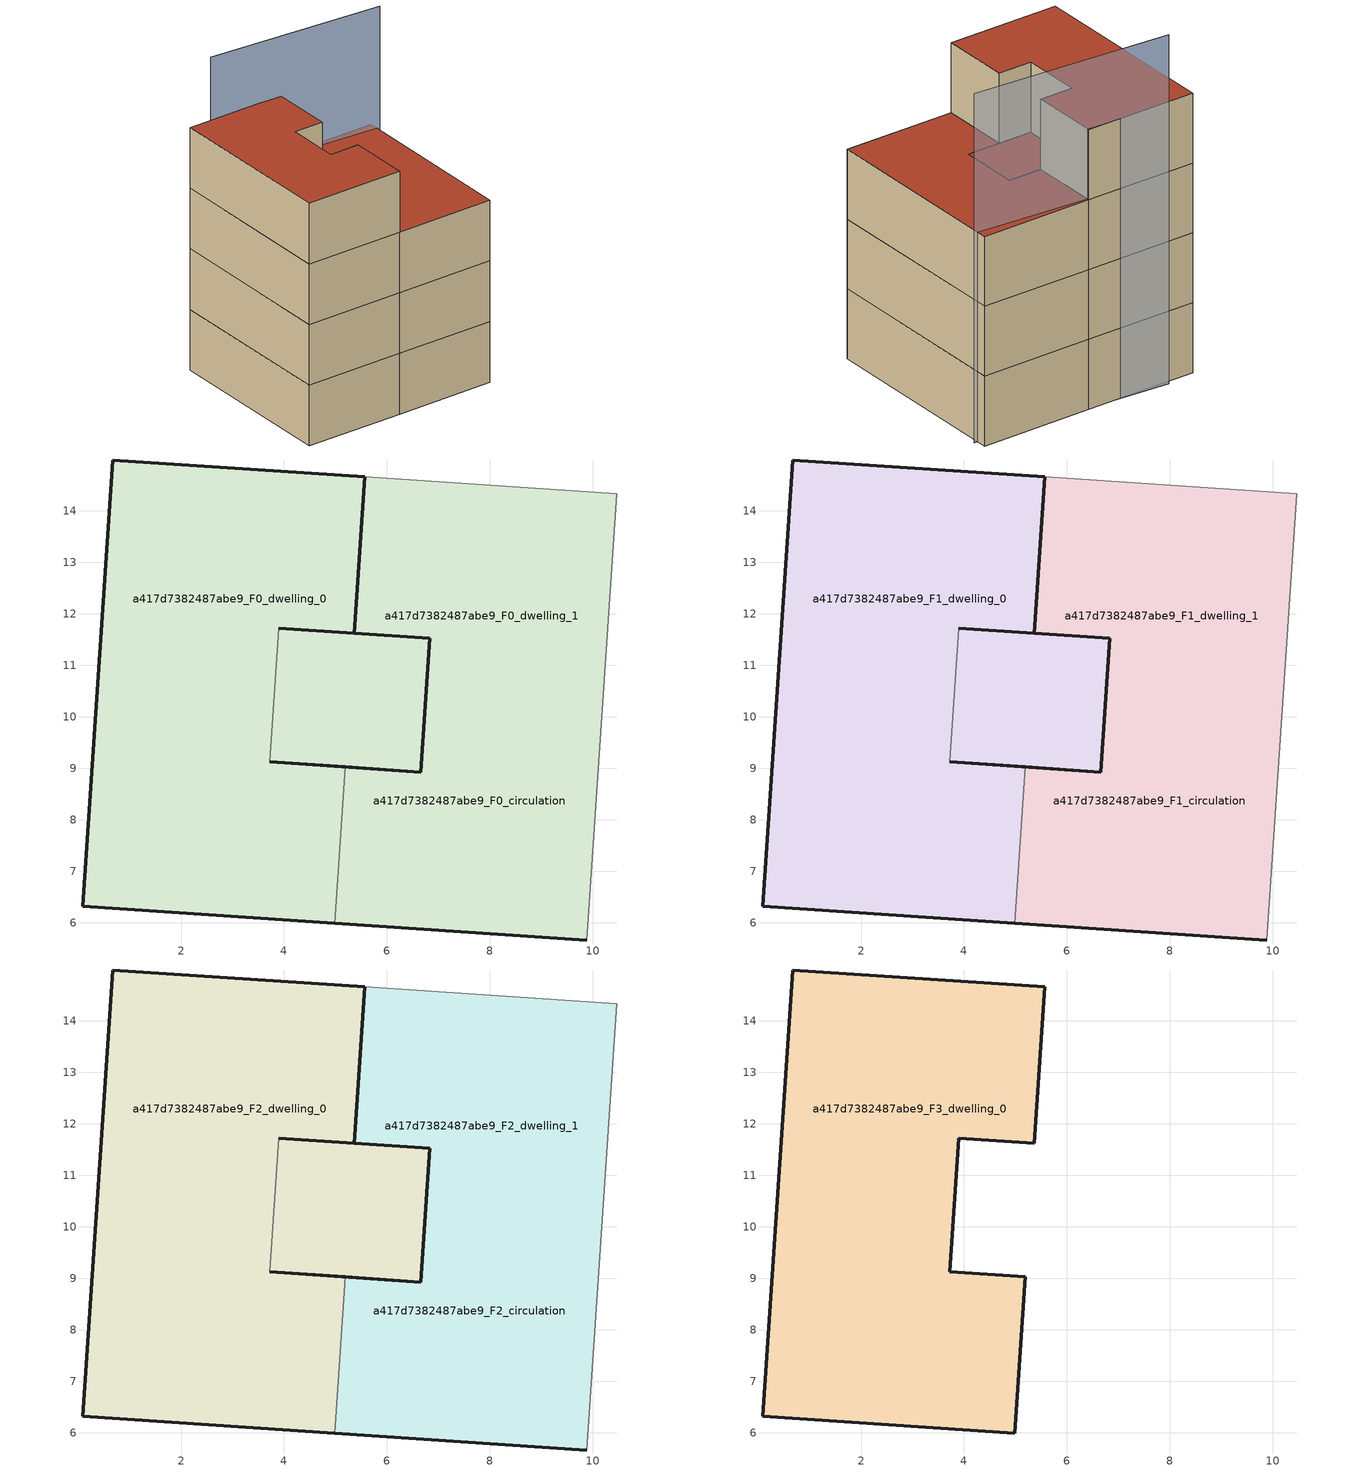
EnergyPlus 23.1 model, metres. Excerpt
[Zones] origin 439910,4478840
a417d7382487abe9_F0_dwelling_0
 floor ground (EU_floor_Construction): 6.83,11.53 6.66,8.93 3.72,9.12 3.9,11.72 5.36,11.63 z0; 5.57,14.66 5.36,11.63 3.9,11.72 3.72,9.12 5.19,9.02 4.99,5.99 0.09,6.31 0.67,14.99 z0
 wall outside (EU_wall_Construction): 5.19,9.02 3.72,9.12 / 3.9,11.72 5.36,11.63 5.57,14.66 0.67,14.99 0.09,6.31 4.99,5.99 z0:3
 wall to a417d7382487abe9_F0_dwelling_1 (EU_wall_Construction): 4.99,5.99 5.19,9.02 z0:3
 wall to a417d7382487abe9_F0_circulation (EU_wall_Construction): 3.72,9.12 3.9,11.72 z0:3
a417d7382487abe9_F0_dwelling_1
 floor ground (EU_floor_Construction): 10.46,14.34 9.89,5.66 4.99,5.99 5.19,9.02 6.66,8.93 6.83,11.53 5.36,11.63 5.57,14.66 z0; 6.83,11.53 6.66,8.93 3.72,9.12 3.9,11.72 5.36,11.63 z0
 wall outside (EU_wall_Construction): 4.99,5.99 9.89,5.66 / 5.57,14.66 5.36,11.63 6.83,11.53 6.66,8.93 5.19,9.02 z0:3
 wall adiabatic (EU_wall_Construction): 9.89,5.66 10.46,14.34 5.57,14.66 z0:3
a417d7382487abe9_F0_circulation
 floor ground (EU_floor_Construction): 6.83,11.53 6.66,8.93 3.72,9.12 3.9,11.72 5.36,11.63 z0; 5.57,14.66 5.36,11.63 3.9,11.72 3.72,9.12 5.19,9.02 4.99,5.99 0.09,6.31 0.67,14.99 z0; 10.46,14.34 9.89,5.66 4.99,5.99 5.19,9.02 6.66,8.93 6.83,11.53 5.36,11.63 5.57,14.66 z0
 wall outside (EU_wall_Construction): 3.72,9.12 6.66,8.93 6.83,11.53 3.9,11.72 z0:3
a417d7382487abe9_F1_dwelling_0
 floor outside (EU_floor_Construction): 5.57,14.66 5.36,11.63 3.9,11.72 3.72,9.12 5.19,9.02 4.99,5.99 0.09,6.31 0.67,14.99 z3; 6.83,11.53 6.66,8.93 3.72,9.12 3.9,11.72 5.36,11.63 z3
 wall outside (EU_wall_Construction): 5.19,9.02 3.72,9.12 / 3.9,11.72 5.36,11.63 5.57,14.66 0.67,14.99 0.09,6.31 4.99,5.99 z3:6
 wall to a417d7382487abe9_F1_dwelling_1 (EU_wall_Construction): 4.99,5.99 5.19,9.02 z3:6
 wall to a417d7382487abe9_F1_circulation (EU_wall_Construction): 3.72,9.12 3.9,11.72 z3:6
a417d7382487abe9_F1_dwelling_1
 floor to a417d7382487abe9_F0_dwelling_1 (EU_floor_Construction): 10.46,14.34 9.89,5.66 4.99,5.99 5.19,9.02 6.66,8.93 6.83,11.53 5.36,11.63 5.57,14.66 z3; 6.83,11.53 6.66,8.93 3.72,9.12 3.9,11.72 5.36,11.63 z3
 wall outside (EU_wall_Construction): 4.99,5.99 9.89,5.66 / 5.57,14.66 5.36,11.63 6.83,11.53 6.66,8.93 5.19,9.02 z3:6
 wall adiabatic (EU_wall_Construction): 9.89,5.66 10.46,14.34 5.57,14.66 z3:6
a417d7382487abe9_F1_circulation
 floor outside (EU_floor_Construction): 6.83,11.53 6.66,8.93 3.72,9.12 3.9,11.72 5.36,11.63 z3; 10.46,14.34 9.89,5.66 4.99,5.99 5.19,9.02 6.66,8.93 6.83,11.53 5.36,11.63 5.57,14.66 z3
 floor to a417d7382487abe9_F0_circulation (EU_floor_Construction): 5.57,14.66 5.36,11.63 3.9,11.72 3.72,9.12 5.19,9.02 4.99,5.99 0.09,6.31 0.67,14.99 z3
 wall outside (EU_wall_Construction): 3.72,9.12 6.66,8.93 6.83,11.53 3.9,11.72 z3:6
a417d7382487abe9_F2_dwelling_0
 floor outside (EU_floor_Construction): 5.57,14.66 5.36,11.63 3.9,11.72 3.72,9.12 5.19,9.02 4.99,5.99 0.09,6.31 0.67,14.99 z6; 6.83,11.53 6.66,8.93 3.72,9.12 3.9,11.72 5.36,11.63 z6
 wall outside (EU_wall_Construction): 5.19,9.02 3.72,9.12 / 3.9,11.72 5.36,11.63 5.57,14.66 0.67,14.99 0.09,6.31 4.99,5.99 z6:9
 wall to a417d7382487abe9_F2_dwelling_1 (EU_wall_Construction): 4.99,5.99 5.19,9.02 z6:9
 wall to a417d7382487abe9_F2_circulation (EU_wall_Construction): 3.72,9.12 3.9,11.72 z6:9
 roof outside (EU_floor_Construction): 6.66,8.93 6.83,11.53 5.36,11.63 3.9,11.72 3.72,9.12 z9
a417d7382487abe9_F2_dwelling_1
 floor to a417d7382487abe9_F1_dwelling_1 (EU_floor_Construction): 10.46,14.34 9.89,5.66 4.99,5.99 5.19,9.02 6.66,8.93 6.83,11.53 5.36,11.63 5.57,14.66 z6; 6.83,11.53 6.66,8.93 3.72,9.12 3.9,11.72 5.36,11.63 z6
 wall outside (EU_wall_Construction): 4.99,5.99 9.89,5.66 / 5.57,14.66 5.36,11.63 6.83,11.53 6.66,8.93 5.19,9.02 z6:9
 wall adiabatic (EU_wall_Construction): 9.89,5.66 10.46,14.34 5.57,14.66 z6:9
 roof outside (EU_roof_Construction): 6.66,8.93 6.83,11.53 5.36,11.63 3.9,11.72 3.72,9.12 z9; 9.89,5.66 10.46,14.34 5.57,14.66 5.36,11.63 6.83,11.53 6.66,8.93 5.19,9.02 4.99,5.99 z9
a417d7382487abe9_F2_circulation
 floor outside (EU_floor_Construction): 6.83,11.53 6.66,8.93 3.72,9.12 3.9,11.72 5.36,11.63 z6; 10.46,14.34 9.89,5.66 4.99,5.99 5.19,9.02 6.66,8.93 6.83,11.53 5.36,11.63 5.57,14.66 z6
 floor to a417d7382487abe9_F1_circulation (EU_floor_Construction): 5.57,14.66 5.36,11.63 3.9,11.72 3.72,9.12 5.19,9.02 4.99,5.99 0.09,6.31 0.67,14.99 z6
 wall outside (EU_wall_Construction): 3.72,9.12 6.66,8.93 6.83,11.53 3.9,11.72 z6:9
 roof outside (EU_roof_Construction): 4.99,5.99 5.19,9.02 3.72,9.12 3.9,11.72 5.36,11.63 5.57,14.66 0.67,14.99 0.09,6.31 z9; 6.66,8.93 6.83,11.53 5.36,11.63 3.9,11.72 3.72,9.12 z9; 9.89,5.66 10.46,14.34 5.57,14.66 5.36,11.63 6.83,11.53 6.66,8.93 5.19,9.02 4.99,5.99 z9
a417d7382487abe9_F3_dwelling_0
 floor to a417d7382487abe9_F2_dwelling_0 (EU_floor_Construction): 5.57,14.66 5.36,11.63 3.9,11.72 3.72,9.12 5.19,9.02 4.99,5.99 0.09,6.31 0.67,14.99 z9
 wall outside (EU_wall_Construction): 0.09,6.31 4.99,5.99 5.19,9.02 3.72,9.12 3.9,11.72 5.36,11.63 5.57,14.66 0.67,14.99 0.09,6.31 z9:12
 roof outside (EU_roof_Construction): 4.99,5.99 5.19,9.02 3.72,9.12 3.9,11.72 5.36,11.63 5.57,14.66 0.67,14.99 0.09,6.31 z12
shading: 10.59,13.88 1.95,15.08 z0:15
[Building]
EU S2 Campaign: North Axis=0; Terrain=City; Solar Distribution=FullExterior
[Site:Location]
Madrid: Latitude=40.5; Longitude=-3.5; Time Zone=1; Elevation=609
[SizingPeriod:WeatherFileDays]
AnnualSizingPeriod: Begin Month=1; Begin Day of Month=1; End Month=12; End Day of Month=31; Day of Week for Start Day=Monday; Use Weather File Daylight Saving Period=No; Use Weather File Rain and Snow Indicators=No
[MATERIAL]
EU_InternalMass_Material: Roughness=MediumRough; Thickness=0.1; Conductivity=1; Density=1800; Specific Heat=900; Thermal Absorptance=0.9; Solar Absorptance=0.7; Visible Absorptance=0.7
[MATERIAL:NOMASS] Roughness=MediumRough; Thermal Absorptance=0.9; Solar Absorptance=0.7; Visible Absorptance=0.7
Name | Thermal Resistance
EU_wall_NoMass; EU_roof_NoMass | 2.16768
EU_floor_NoMass | 1.14339
[CONSTRUCTION]
EU_wall_Construction: EU_wall_NoMass
EU_roof_Construction: EU_roof_NoMass
EU_floor_Construction: EU_floor_NoMass
EU_InternalMass_Construction: EU_InternalMass_Material
[ZONE] Type=1; Multiplier=1; Ceiling Height=autocalculate; Floor Area=autocalculate; Part of Total Floor Area=Yes
Name | Volume
a417d7382487abe9_F0_dwelling_0; a417d7382487abe9_F1_dwelling_1; a417d7382487abe9_F2_dwelling_1 | 139.495
a417d7382487abe9_F1_dwelling_0; a417d7382487abe9_F2_dwelling_0; a417d7382487abe9_F0_dwelling_1 | 139.496
a417d7382487abe9_F3_dwelling_0 | 116.459
a417d7382487abe9_F0_circulation; a417d7382487abe9_F1_circulation; a417d7382487abe9_F2_circulation | 255.954
[INTERNALMASS] Construction=EU_InternalMass_Construction
Name | Zone or ZoneList | Surface Area
a417d7382487abe9_F0_dwelling_0_EU_InternalMass | a417d7382487abe9_F0_dwelling_0 | 38.8197
a417d7382487abe9_F0_dwelling_1_EU_InternalMass | a417d7382487abe9_F0_dwelling_1 | 38.8197
a417d7382487abe9_F1_dwelling_0_EU_InternalMass | a417d7382487abe9_F1_dwelling_0 | 38.8197
a417d7382487abe9_F1_dwelling_1_EU_InternalMass | a417d7382487abe9_F1_dwelling_1 | 38.8197
a417d7382487abe9_F2_dwelling_0_EU_InternalMass | a417d7382487abe9_F2_dwelling_0 | 38.8197
a417d7382487abe9_F2_dwelling_1_EU_InternalMass | a417d7382487abe9_F2_dwelling_1 | 38.8197
a417d7382487abe9_F3_dwelling_0_EU_InternalMass | a417d7382487abe9_F3_dwelling_0 | 85.3369
[OTHEREQUIPMENT] Fuel Type=Electricity; Design Level Calculation Method=Watts/Area; Power per Zone Floor Area=1; Fraction Latent=0; Fraction Radiant=0; Fraction Lost=0; Carbon Dioxide Generation Rate=0; EndUse Subcategory=EU_Step8_InternalGains
Name | Zone or ZoneList or Space or SpaceList | Schedule
EU_Step8_InternalGain_a417d7382487abe9_F0_dwelling_0_f000 | a417d7382487abe9_F0_dwelling_0 | EU_Step8_GainSchedule_a417d7382487abe9_F0_dwelling_0_f000
EU_Step8_InternalGain_a417d7382487abe9_F0_dwelling_1_f000 | a417d7382487abe9_F0_dwelling_1 | EU_Step8_GainSchedule_a417d7382487abe9_F0_dwelling_1_f000
EU_Step8_InternalGain_a417d7382487abe9_F1_dwelling_0_f000 | a417d7382487abe9_F1_dwelling_0 | EU_Step8_GainSchedule_a417d7382487abe9_F1_dwelling_0_f000
EU_Step8_InternalGain_a417d7382487abe9_F1_dwelling_1_f000 | a417d7382487abe9_F1_dwelling_1 | EU_Step8_GainSchedule_a417d7382487abe9_F1_dwelling_1_f000
EU_Step8_InternalGain_a417d7382487abe9_F2_dwelling_0_f000 | a417d7382487abe9_F2_dwelling_0 | EU_Step8_GainSchedule_a417d7382487abe9_F2_dwelling_0_f000
EU_Step8_InternalGain_a417d7382487abe9_F2_dwelling_1_f000 | a417d7382487abe9_F2_dwelling_1 | EU_Step8_GainSchedule_a417d7382487abe9_F2_dwelling_1_f000
EU_Step8_InternalGain_a417d7382487abe9_F3_dwelling_0_f000 | a417d7382487abe9_F3_dwelling_0 | EU_Step8_GainSchedule_a417d7382487abe9_F3_dwelling_0_f000
[ZONEINFILTRATION:DESIGNFLOWRATE] Schedule=EU_AlwaysOn; Design Flow Rate Calculation Method=Flow/Area; Flow Rate per Floor Area=0.0005; Constant Term Coefficient=1; Temperature Term Coefficient=0; Velocity Term Coefficient=0; Velocity Squared Term Coefficient=0
Name | Zone or ZoneList or Space or SpaceList
EU_Circulation_Infiltration_a417d7382487abe9_F0_circulation | a417d7382487abe9_F0_circulation
EU_Circulation_Infiltration_a417d7382487abe9_F1_circulation | a417d7382487abe9_F1_circulation
EU_Circulation_Infiltration_a417d7382487abe9_F2_circulation | a417d7382487abe9_F2_circulation
[ZONEVENTILATION:DESIGNFLOWRATE] Schedule=EU_AlwaysOn; Design Flow Rate Calculation Method=AirChanges/Hour; Air Changes per Hour=0.480546; Ventilation Type=Natural; Fan Pressure Rise=0; Fan Total Efficiency=1; Constant Term Coefficient=1; Temperature Term Coefficient=0; Velocity Term Coefficient=0; Velocity Squared Term Coefficient=0; Minimum Indoor Temperature=-100; Maximum Indoor Temperature=100; Delta Temperature=-100; Minimum Outdoor Temperature=-100; Maximum Outdoor Temperature=100; Maximum Wind Speed=40
Name | Zone or ZoneList or Space or SpaceList
EU_ConstantAir_a417d7382487abe9_F0_dwelling_0 | a417d7382487abe9_F0_dwelling_0
EU_ConstantAir_a417d7382487abe9_F0_dwelling_1 | a417d7382487abe9_F0_dwelling_1
EU_ConstantAir_a417d7382487abe9_F1_dwelling_0 | a417d7382487abe9_F1_dwelling_0
EU_ConstantAir_a417d7382487abe9_F1_dwelling_1 | a417d7382487abe9_F1_dwelling_1
EU_ConstantAir_a417d7382487abe9_F2_dwelling_0 | a417d7382487abe9_F2_dwelling_0
EU_ConstantAir_a417d7382487abe9_F2_dwelling_1 | a417d7382487abe9_F2_dwelling_1
EU_ConstantAir_a417d7382487abe9_F3_dwelling_0 | a417d7382487abe9_F3_dwelling_0
[HVACTEMPLATE:THERMOSTAT] Constant Heating Setpoint=20; Constant Cooling Setpoint=50
EU_HeatOnly_a417d7382487abe9_F0_dwelling_0; EU_HeatOnly_a417d7382487abe9_F0_dwelling_1; EU_HeatOnly_a417d7382487abe9_F1_dwelling_0; EU_HeatOnly_a417d7382487abe9_F1_dwelling_1; EU_HeatOnly_a417d7382487abe9_F2_dwelling_0; EU_HeatOnly_a417d7382487abe9_F2_dwelling_1; EU_HeatOnly_a417d7382487abe9_F3_dwelling_0
[HVACTEMPLATE:ZONE:IDEALLOADSAIRSYSTEM] System Availability Schedule=EU_AlwaysOn; Maximum Heating Supply Air Temperature=50; Minimum Cooling Supply Air Temperature=13; Maximum Heating Supply Air Humidity Ratio=0.0156; Minimum Cooling Supply Air Humidity Ratio=0.0077; Heating Limit=NoLimit; Cooling Limit=NoLimit; Heating Availability Schedule=EU_AlwaysOn; Cooling Availability Schedule=EU_CoolingOff; Dehumidification Control Type=ConstantSensibleHeatRatio; Cooling Sensible Heat Ratio=0.7; Dehumidification Setpoint=60; Humidification Control Type=None; Humidification Setpoint=30; Outdoor Air Method=None; Outdoor Air Flow Rate per Person=0.00944; Outdoor Air Flow Rate per Zone Floor Area=0; Outdoor Air Flow Rate per Zone=0; Demand Controlled Ventilation Type=None; Outdoor Air Economizer Type=NoEconomizer; Heat Recovery Type=None; Sensible Heat Recovery Effectiveness=0.7; Latent Heat Recovery Effectiveness=0.65
Name | Template Thermostat
a417d7382487abe9_F0_dwelling_0 | EU_HeatOnly_a417d7382487abe9_F0_dwelling_0
a417d7382487abe9_F0_dwelling_1 | EU_HeatOnly_a417d7382487abe9_F0_dwelling_1
a417d7382487abe9_F1_dwelling_0 | EU_HeatOnly_a417d7382487abe9_F1_dwelling_0
a417d7382487abe9_F1_dwelling_1 | EU_HeatOnly_a417d7382487abe9_F1_dwelling_1
a417d7382487abe9_F2_dwelling_0 | EU_HeatOnly_a417d7382487abe9_F2_dwelling_0
a417d7382487abe9_F2_dwelling_1 | EU_HeatOnly_a417d7382487abe9_F2_dwelling_1
a417d7382487abe9_F3_dwelling_0 | EU_HeatOnly_a417d7382487abe9_F3_dwelling_0
[SIZING:ZONE] Zone Cooling Design Supply Air Temperature Input Method=SupplyAirTemperature; Zone Cooling Design Supply Air Temperature=13; Zone Heating Design Supply Air Temperature Input Method=SupplyAirTemperature; Zone Heating Design Supply Air Temperature=50; Zone Cooling Design Supply Air Humidity Ratio=0.008; Zone Heating Design Supply Air Humidity Ratio=0.008; Cooling Design Air Flow Method=DesignDay; Cooling Design Air Flow Rate=0; Cooling Minimum Air Flow per Zone Floor Area=0.000762; Cooling Minimum Air Flow=0; Cooling Minimum Air Flow Fraction=0.2; Heating Design Air Flow Method=DesignDay; Heating Design Air Flow Rate=0; Heating Maximum Air Flow per Zone Floor Area=0.002032; Heating Maximum Air Flow=0.141576; Heating Maximum Air Flow Fraction=0.3; Account for Dedicated Outdoor Air System=No; Dedicated Outdoor Air System Control Strategy=NeutralSupplyAir; Dedicated Outdoor Air Low Setpoint Temperature for Design=autosize; Dedicated Outdoor Air High Setpoint Temperature for Design=autosize; Zone Load Sizing Method=Sensible Load Only No Latent Load; Zone Latent Cooling Design Supply Air Humidity Ratio Input Method=HumidityRatioDifference; Zone Cooling Design Supply Air Humidity Ratio Difference=0.005; Zone Latent Heating Design Supply Air Humidity Ratio Input Method=HumidityRatioDifference; Zone Humidification Design Supply Air Humidity Ratio Difference=0.005
a417d7382487abe9_F0_dwelling_0; a417d7382487abe9_F0_dwelling_1; a417d7382487abe9_F1_dwelling_0; a417d7382487abe9_F1_dwelling_1; a417d7382487abe9_F2_dwelling_0; a417d7382487abe9_F2_dwelling_1; a417d7382487abe9_F3_dwelling_0
[SCHEDULE:CONSTANT]
Name | Hourly Value
EU_AlwaysOn | 1
EU_CoolingOff | 0
[SCHEDULE:FILE] Column Number=1; Rows to Skip at Top=0; Number of Hours of Data=8760; Column Separator=Comma; Interpolate to Timestep=No; Minutes per Item=60; Adjust Schedule for Daylight Savings=Yes
Name | File
EU_Step8_GainSchedule_a417d7382487abe9_F0_dwelling_0_f000 | ../../schedules/a417d7382487abe9/a417d7382487abe9_F0_dwelling_0_f000_gain.csv
EU_Step8_GainSchedule_a417d7382487abe9_F0_dwelling_1_f000 | ../../schedules/a417d7382487abe9/a417d7382487abe9_F0_dwelling_1_f000_gain.csv
EU_Step8_GainSchedule_a417d7382487abe9_F1_dwelling_0_f000 | ../../schedules/a417d7382487abe9/a417d7382487abe9_F1_dwelling_0_f000_gain.csv
EU_Step8_GainSchedule_a417d7382487abe9_F1_dwelling_1_f000 | ../../schedules/a417d7382487abe9/a417d7382487abe9_F1_dwelling_1_f000_gain.csv
EU_Step8_GainSchedule_a417d7382487abe9_F2_dwelling_0_f000 | ../../schedules/a417d7382487abe9/a417d7382487abe9_F2_dwelling_0_f000_gain.csv
EU_Step8_GainSchedule_a417d7382487abe9_F2_dwelling_1_f000 | ../../schedules/a417d7382487abe9/a417d7382487abe9_F2_dwelling_1_f000_gain.csv
EU_Step8_GainSchedule_a417d7382487abe9_F3_dwelling_0_f000 | ../../schedules/a417d7382487abe9/a417d7382487abe9_F3_dwelling_0_f000_gain.csv
